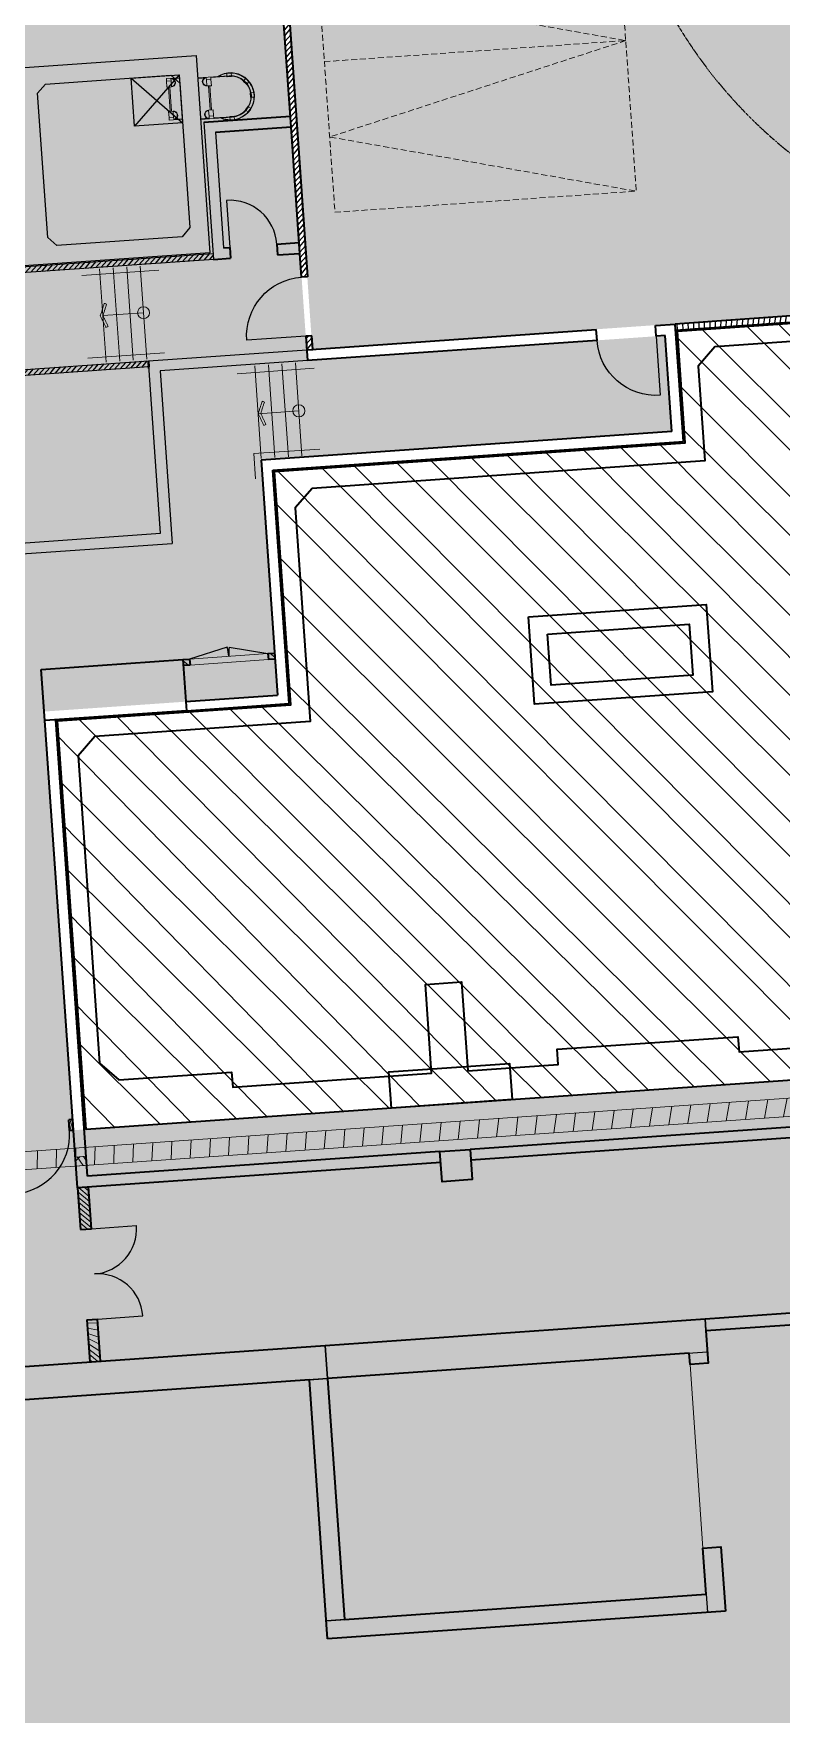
# Model space of a CAD drawing. Header units: millimetres. Extents: x 834311283 to 834708468, y 817882832 to 818197366.
# Drawn here: x 834551988 to 834564364, y 818035282 to 818063113 of the extents above; entities that cross this region are included whole.
import ezdxf

# ---------------------------------------------------------------- set-up
doc = ezdxf.new("R2010")
doc.units = ezdxf.units.MM
doc.header["$LTSCALE"] = 3
for name, pattern in [('ACAD_ISO04W033', [10, 8, -1, 0, -1]), ('B0701', [2.34375, 1.5625, -0.78125]), ('DASHED2', [0.375, 0.25, -0.125]), ('PHANTOM', [2.5, 1.25, -0.25, 0.25, -0.25, 0.25, -0.25])]:
    doc.linetypes.add(name, pattern=pattern)
for name, color, linetype in [('0-PL-FLWP', 124, 'PHANTOM'), ('ADRG-WORKS-B02$0$ARG832_', 8, 'Continuous'), ('BD-CB-SOLID-DH', 251, 'Continuous'), ('Hatch (CARR)', 252, 'Continuous'), ('UAJ-00XREF', 7, 'Continuous'), ('UAJ-93ROAD', 7, 'Continuous')]:
    doc.layers.add(name, color=color, linetype=linetype)
for name, color, linetype, lineweight in [('3A35X-MAGP-P-ADR-B02-0$0$F-AFFFEQM', 8, 'Continuous', 9), ('3A35X-MAGP-P-B02-0$0$UAJ-22INWA', 6, 'Continuous', 35), ('3A35X-MAGP-P-B02-0$0$UAJ-22INWA-a', 1, 'Continuous', 13), ('3A35X-MAGP-P-B02-0$0$UAJ-22INWA-h', 251, 'Continuous', 9), ('Hatch (LTC&CB)', 252, 'Continuous', 35), ('UAJ-05SYMB', 7, 'Continuous', 5), ('UAJ-22INWA', 6, 'Continuous', 35), ('UAJ-22INWA-bw', 3, 'Continuous', 35), ('UAJ-22INWA-h', 251, 'Continuous', 9), ('UAJ-22INWA-rc', 6, 'Continuous', 35), ('UAJ-23FLOR-a', 1, 'Continuous', 13), ('UAJ-23FLOR-h', 251, 'Continuous', 9), ('UAJ-24STAI-a', 9, 'Continuous', 13), ('UAJ-24STAI-x', 9, 'ACAD_ISO04W033', 5), ('UAJ-28STRU', 6, 'Continuous', 35), ('UAJ-32INFR', 7, 'Continuous', 25), ('UAJ-34RAIL-a', 1, 'Continuous', 13)]:
    doc.layers.add(name, color=color, linetype=linetype, lineweight=lineweight)
doc.layers.add('UAJ-22INWA-$', color=32, linetype='Continuous', plot=False)

# ---------------------------------------------------------------- blocks, each defined once
blk = doc.blocks.new('*U244')
at = {"layer": 'UAJ-22INWA-h'}
h = blk.add_hatch(dxfattribs=at)
h.set_pattern_fill('ANSI31', color=256, scale=20)
h.set_pattern_definition([(45, (-20.00000228522316, 4169.843492038349), (-44.90128060534576, 44.90128060534577), [])])
h.paths.add_polyline_path([(-3.637276790868782e-07, 2551.168192005909), (1.050620141995751e-07, 2618.675301030644), (179.9999981977134, 2618.675300780304), (179.9999982057608, 2551.168192113198)])
at = {"layer": 'UAJ-22INWA'}
for p, q in [((-2.147160671440659e-07, 2551.168192052373), (-4.394956631680603e-08, 2618.674773736152)), ((179.9999982722191, 2618.675301017581), (179.9999981908597, 2551.168192167123))]:
    blk.add_line(p, q, dxfattribs=at)
for points in [[(3.562131411172231e-06, 2618.675300768688), (180.0000021316199, 2618.675300780608)], [(-3.637276790868782e-07, 2551.168192005909), (179.9999982057608, 2551.16819201783)]]:
    blk.add_lwpolyline(points, dxfattribs=at)
blk = doc.blocks.new('ADRG-WORKS-B02$0$car2x5_2')
at = {"layer": 'UAJ-05SYMB', "linetype": 'DASHED2', "lineweight": -2, "ltscale": 4, "flags": 128}
blk.add_lwpolyline([(0, 4.435e-13), (-8.871e-13, 152.4000000000004), (76.19999999999912, 152.4000000000004), (76.2, 4.435e-13), (0, 4.435e-13)], close=True, dxfattribs=at)
blk.add_lwpolyline([(-8.871e-13, 152.4000000000004), (38.1, 4.435e-13), (76.19999999999912, 152.4000000000004)], dxfattribs=at)
blk = doc.blocks.new('*U307')
at = {"layer": 'UAJ-23FLOR-h'}
h = blk.add_hatch(dxfattribs=at)
h.set_pattern_fill('ANSI31', color=256, scale=100, angle=315)
h.set_pattern_definition([(0, (283.8211690604992, -8850.256010958405), (8.526512829121202e-14, 317.4999999999999), [])])
h.paths.add_polyline_path([(2.218442233470341e-06, -19109.64122368627), (-1.044200558908415e-06, 12259.38521351902), (299.9999970484508, 12259.38521334021), (300.0000007879308, -19109.64122350745)])
at = {"layer": 'UAJ-22INWA-h'}
blk.add_lwpolyline([(2.218442233470341e-06, -19109.64122368627), (300.0000007879308, -19109.64122360282)], dxfattribs=at)
at = {"layer": 'UAJ-23FLOR-h'}
for p, q in [((2.367453845432724e-06, -19109.64122396813), (-1.211068336105507e-06, 12558.96195494674)), ((299.9999971229565, 12259.38543010759), (300.0000007730296, -19109.63915743521))]:
    blk.add_line(p, q, dxfattribs=at)
blk = doc.blocks.new('3A35X-MAGP-P-ADR-B02-0$0$Cat Ladder 2')
for p, q in [((-276.770026922226, 794.5337285995483), (-219.3122853040695, 842.7375452518463)), ((-190.2007271051407, 808.0372970104218), (-219.3122853040695, 842.7375452518463)), ((-37.42218518257141, 850.9232212305069), (-37.42145383358002, 858.9232212305069)), ((37.57781445980072, 850.9163625240326), (-37.42218554019928, 850.9232213497162)), ((-37.42145383358002, 858.9232212305069), (37.5785459280014, 858.9163626432419)), ((-37.4168815612793, 908.9232205152512), (-37.42095184326172, 864.4107618331909)), ((-37.4168815612793, 908.9232205152512), (37.58311820030212, 908.9163624048233)), ((37.5785459280014, 858.9163626432419), (37.57781422138214, 850.9163625240326)), ((37.57904779911041, 864.4039032459259), (37.58311820030212, 908.9163624048233)), ((219.4935240745544, 842.6788160800934), (190.3733228445053, 807.9871295690536)), ((219.4935240745544, 842.6788160800934), (276.9383609294891, 794.4596213102341)), ((-386.181090593338, 485.4551130533218), (-386.1742318868637, 560.455112695694)), ((-340.5051127672195, 560.4509365558624), (-385.9799991846085, 560.4550948143005)), ((-335.9868577718735, 485.450523018837), (-335.9799996614456, 560.4505227804184)), ((-335.9799996614456, 560.4505228996277), (-325.9800000190735, 560.4496079683304)), ((-325.9799997806549, 560.449608206749), (-325.9868582487106, 485.4496080875397)), ((-276.770026922226, 794.5337285995483), (-248.0481839179993, 760.298011302948)), ((-244.634149312973, 756.228567481041), (-187.1764079332352, 804.4323842525482)), ((-239.4924086332321, 750.0997418165207), (-244.634149312973, 756.228567481041)), ((-182.0346674919128, 798.3035578727722), (-239.4924086332321, 750.0997418165207)), ((-187.1764079332352, 804.4323842525482), (-182.0346676111221, 798.3035578727722)), ((182.204013466835, 798.2548090219498), (187.3473943471909, 804.3822582960129)), ((239.6488502025604, 750.035614490509), (182.2040135860443, 798.2548092603683)), ((187.3473943471909, 804.3822585344315), (244.7922310829163, 756.1630634069443)), ((244.7922310829163, 756.1630636453629), (239.6488502025604, 750.035614490509)), ((248.2086354494095, 760.233118891716), (276.9383609294891, 794.4596213102341)), ((328.0443892478943, 485.3897988796234), (328.0512480735779, 560.3897985219955)), ((328.0512480735779, 560.3897985219955), (336.0512479543686, 560.3890668153763)), ((336.0512475967407, 560.3890670537949), (336.0443894863129, 485.3890672922134)), ((386.0512473583221, 560.384494304657), (340.6076108217239, 560.3886501789093)), ((386.0512473583221, 560.384494304657), (386.0443888902664, 485.3844946622849)), ((-385.9868580102921, 485.4550949335098), (-343.9868583679199, 485.4512544870377)), ((-344.0312519073486, -0.00655055046081543), (-343.9834288358688, 522.9512541294098)), ((-335.9834287166595, 522.9505227804184), (-336.0113204717636, 217.950523853302)), ((-325.9868582487106, 485.4496080875397), (-335.9868581295013, 485.4505227804184)), ((336.0443893671036, 485.3890671730042), (328.0443890094757, 485.3897987604141)), ((336.0511764287949, 217.8890655040741), (336.0790685415268, 522.8890639543533)), ((344.0790685415268, 522.8883326053619), (344.0312449932098, -0.06945586204528809)), ((344.0756392478943, 485.3883326053619), (386.0443888902664, 485.3844946622849)), ((-336.0181790590286, 142.9505242109299), (-336.0312516689301, -0.007282137870788574)), ((-301.5869286060333, 142.9473754167557), (-336.01817882061, 142.9505242109299)), ((-336.0113203525543, 217.9505236148834), (-301.5800704956055, 217.9473748207092)), ((-301.5800704956055, 217.9473748207092), (-301.5869288444519, 142.9473754167557)), ((-301.5869286060333, 142.9473754167557), (-199.9869294166565, 142.9380843639374)), ((-199.9800708293915, 217.9380838871002), (-301.5800704956055, 217.9473748207092)), ((-199.9800708293915, 217.9380838871002), (-199.9869294166565, 142.9380843639374)), ((200.0155843496323, 170.401505112648), (-199.9844146966934, 170.4380841255188)), ((-199.9825854301453, 190.4380838871002), (200.0174126625061, 190.4015057086945)), ((200.0199275016785, 217.9015052318573), (200.0130690336227, 142.9015055894852)), ((200.0130690336227, 142.9015055894852), (301.6130686998367, 142.8922142982483)), ((301.6199266910553, 217.8922144174576), (200.0199273824692, 217.901505112648)), ((301.6130686998367, 142.892214179039), (301.6199269294739, 217.8922142982483)), ((336.0443185567856, 142.8890657424927), (301.6130686998367, 142.8922142982483)), ((301.6199266910553, 217.8922144174576), (336.0511764287949, 217.8890652656555)), ((336.0312453508377, -0.0687246322631836), (336.0443185567856, 142.8890657424927))]:
    blk.add_line(p, q)
for centre, radius, start, end in [((0.04781985282897949, 522.919793009758), 394.0312500000248, 359.9947680751103, 209.1731078465459), ((0.04781985282897949, 522.919793009758), 344.0312500000013, 359.9947680751103, 179.9947680751103), ((0.04781985282897949, 522.919793009758), 336.0312500000009, 359.9947680751103, 179.9947680751103), ((0.04781985282897949, 522.919793009758), 386.0312500000246, 95.58897339781406, 124.4005554622281), ((0.04781985282897949, 522.919793009758), 386.0312500000242, 55.58413502302645, 84.4005535013234), ((0.04781985282897949, 522.919793009758), 386.0312500000249, 135.5889648278824, 174.4005399061273), ((0.04781985282897949, 522.919793009758), 386.0312500000245, 5.588959802374797, 44.39569525222637), ((0.04781985282897949, 522.919793009758), 386.031250000025, 185.5879852133779, 206.6217162091552), ((0.04781985282897949, 522.919793009758), 394.0312500000249, 330.8164255642254, 359.9947680751103), ((0.04781985282897949, 522.919793009758), 386.0312500000248, 333.3678005558951, 354.4015280904756), ((-271.98692882061, 142.9446686506271), 71.99999999999974, 206.0815645858609, 359.9947680751103), ((-271.98692882061, 142.9446686506271), 63.99999999999989, 179.9947680751103, 359.9947680751103), ((272.0130689144135, 142.8949213027954), 71.99999999999987, 179.9947680751103, 333.9079578957498), ((272.0130689144135, 142.8949213027954), 63.99999999999988, 179.9947680751103, 359.9947680751103)]:
    blk.add_arc(centre, radius, start, end)
blk = doc.blocks.new('3A35X-MAGP-P-ADR-B02-0$0$Cat Ladder 1')
for p, q in [((-344.0312482118607, 0.03145241737365723), (-344.0511693954468, -217.9263533353806)), ((-336.0443147420883, -142.9270849227905), (-336.0312479734421, 0.03072130680084229)), ((-344.0511693954468, -217.9263533353806), (-301.6199195384979, -217.9302313327789)), ((-301.6130640506744, -142.9302318096161), (-336.0443145036697, -142.9270849227905)), ((-301.6199195384979, -217.9302313327789), (-301.613064289093, -142.9302319288254)), ((-200.0199199914932, -217.9395176172256), (-301.6199195384979, -217.9302313327789)), ((-301.6130640506744, -142.9302318096161), (-200.0130650997162, -142.9395179748535)), ((-200.0199199914932, -217.9395176172256), (-200.0130650997162, -142.9395179748535)), ((-200.0174062252045, -190.4395176172256), (199.9825918674469, -190.4760780334473)), ((199.9844205379486, -170.4760775566101), (-200.0155785083771, -170.4395176172256)), ((199.9800785779953, -217.9760776758194), (199.986933350563, -142.9760780334473)), ((301.5800775289536, -217.9853639602661), (199.980078458786, -217.9760775566101)), ((199.986933350563, -142.9760780334473), (301.586933016777, -142.9853638410568)), ((301.5869331359863, -142.9853637218475), (301.5800777673721, -217.9853639602661)), ((301.5800775289536, -217.9853639602661), (344.0113277435303, -217.9892417192459)), ((336.0181828737259, -142.988510966301), (301.586933016777, -142.9853638410568)), ((336.0312489271164, -0.03072071075439453), (336.0181828737259, -142.988510966301)), ((344.0113277435303, -217.9892416000366), (344.0312486886978, -0.03145229816436768))]:
    blk.add_line(p, q)
for centre, radius, start, end in [((-272.013064622879, -142.9329372644424), 71.99999999999973, 359.9947544147321, 153.9079578957498), ((-272.013064622879, -142.9329372644424), 63.99999999999988, 359.9947544147321, 179.9947544147321), ((271.9869332313538, -142.9826587438583), 71.99999999999986, 26.08156458586095, 179.9947544147321), ((271.9869332313538, -142.9826587438583), 63.99999999999986, 359.9947544147321, 179.9947544147321)]:
    blk.add_arc(centre, radius, start, end)
blk = doc.blocks.new('WT')
at = {"layer": '0-PL-FLWP', "color": 6, "linetype": 'Continuous'}
for p, q in [((834553600.1098719, 818062376.8680669), (834554453.9521513, 818061634.6057398)), ((834554398.1621752, 818062432.658043), (834553655.8998481, 818061578.8157636))]:
    blk.add_line(p, q, dxfattribs=at)
for points in [[(834554905.2492294, 818059480.8372793), (834549298.7018892, 818059088.8966237), (834549069.9659762, 818062360.9112755), (834554676.5136745, 818062752.8468083)], [(834553600.1098719, 818062376.8680669), (834554398.162175, 818062432.6580431), (834554453.9521513, 818061634.60574), (834553655.8998481, 818061578.8157637)]]:
    blk.add_lwpolyline(points, close=True, dxfattribs=at)
blk.add_lwpolyline([(834554408.0245429, 818062291.5809942), (834554575.1960088, 818059900.2626985), (834554443.9813291, 818059749.3232832), (834552371.7661779, 818059604.4595543), (834552220.8267615, 818059735.6742345), (834552053.6552942, 818062126.9925282), (834552184.869975, 818062277.9319433), (834554257.0851256, 818062422.7956764), (834554408.0245429, 818062291.5809942)], dxfattribs=at)
at = {"layer": '3A35X-MAGP-P-ADR-B02-0$0$F-AFFFEQM'}
for name, p, rotation in [('3A35X-MAGP-P-ADR-B02-0$0$Cat Ladder 1', (834554425.6396248, 818062039.5860326), 274.003931020902), ('3A35X-MAGP-P-ADR-B02-0$0$Cat Ladder 2', (834554726.6590574, 818062036.0166138), 274.0039311150269)]:
    blk.add_blockref(name, p, dxfattribs=dict(at, rotation=rotation))
blk = doc.blocks.new('*U401')
at = {"layer": 'UAJ-22INWA-h'}
h = blk.add_hatch(dxfattribs=at)
h.set_pattern_fill('ANSI31', color=256, scale=20)
h.set_pattern_definition([(45, (-20.00000032544759, -12269.947867117), (-44.90128060534576, 44.90128060534577), [])])
h.paths.add_polyline_path([(6.534417877901433e-07, -5981.468985263341), (1.047668092724052e-06, -5288.478880855449), (179.9999991403195, -5288.478881105789), (179.9999992229303, -5981.468985156053)])
at = {"layer": 'UAJ-22INWA'}
for p, q in [((8.024533986169133e-07, -5981.468966492792), (8.986564807926811e-07, -5288.478881093867)), ((179.9999992148252, -5288.478880972347), (179.9999992080292, -5981.468985098183))]:
    blk.add_line(p, q, dxfattribs=at)
blk.add_lwpolyline([(4.504737489696709e-06, -5288.478881117405), (180.000003074226, -5288.478881105485)], dxfattribs=at)
blk = doc.blocks.new('*U182')
at = {"layer": '3A35X-MAGP-P-B02-0$0$UAJ-22INWA-h'}
h = blk.add_hatch(dxfattribs=at)
h.set_pattern_fill('CAS_ISOLATIE', color=256, scale=150)
h.set_pattern_definition([(59.99999999999999, (-239.9329334998298, -1.906815612073842e-07), (-129.9038105676658, 75.00000000000001), []), (120, (-239.9329334998298, -1.906815612073842e-07), (-129.9038105676658, -74.99999999999997), [])])
h.paths.add_polyline_path([(0, 0), (180, 1.4305112472357e-07), (180, 150.0000001430511), (0, 150)])
at = {"layer": '3A35X-MAGP-P-B02-0$0$UAJ-22INWA-a'}
blk.add_lwpolyline([(0, 0), (180, 1.4305112472357e-07), (180, 150.0000001430511), (0, 150)], close=True, dxfattribs=at)
blk = doc.blocks.new('*U162')
at = {"layer": 'UAJ-22INWA-h'}
h = blk.add_hatch(dxfattribs=at)
h.set_pattern_fill('ANSI31', color=256, scale=20)
h.set_pattern_definition([(45, (-100.0000025185238, 6126.908968051088), (-44.90128060534576, 44.90128060534577), [])])
h.paths.add_polyline_path([(-4.778289905971178e-07, 3508.318440735445), (-1.413729933119612e-08, 3618.590528361532), (99.99999807851407, 3618.590528063508), (99.99999809165953, 3508.31844079505)])
at = {"layer": 'UAJ-22INWA'}
for p, q in [((-3.288173786651184e-07, 3508.318440963323), (-1.631489112685343e-07, 3618.590528223223)), ((99.99999815301985, 3618.590528004921), (99.99999807675837, 3508.318440852919))]:
    blk.add_line(p, q, dxfattribs=at)
blk.add_lwpolyline([(-4.778289905971178e-07, 3508.318440735445), (99.99999809165953, 3508.318440699682)], dxfattribs=at)
blk = doc.blocks.new('D980')
at = {"flags": 128}
blk.add_lwpolyline([(0, 0), (0, 980, -0.414213562373095), (980, 0)], format="xyb", dxfattribs=at)
blk = doc.blocks.new('DA1300')
at = {"layer": 'UAJ-32INFR'}
for p, q in [((632.4555319547653, 150.0000002384186), (-2.384185791015625e-07, 1.192092895507812e-07)), ((667.5444678068161, 150.0000001192093), (1299.999999761581, 1.192092895507812e-07))]:
    blk.add_line(p, q, dxfattribs=at)
for centre, start, end in [((0, 1.192092895507812e-07), 0, 13.34236631840889), ((1299.999999761581, 1.192092895507812e-07), 166.6576336815911, 180)]:
    blk.add_arc(centre, 649.9999998589303, start, end, dxfattribs=at)
blk = doc.blocks.new('*U397')
at = {"layer": 'UAJ-22INWA-h'}
h = blk.add_hatch(dxfattribs=at)
h.set_pattern_fill('ANSI31', color=256, scale=20)
h.set_pattern_definition([(45, (-100.0000021822887, 3306.364610484363), (-44.90128060534576, 44.90128060534577), [])])
h.paths.add_polyline_path([(-3.097114813499502e-07, 2098.046170526934), (1.539802099159715e-07, 2208.318441003317), (99.99999824663158, 2208.318440705294), (99.99999825977704, 2098.046170586539)])
at = {"layer": 'UAJ-22INWA'}
for p, q in [((-1.606998694179508e-07, 2098.046170754812), (4.968597978633297e-09, 2208.318440865009)), ((99.99999832113735, 2208.318440646707), (99.99999824487588, 2098.046170644408))]:
    blk.add_line(p, q, dxfattribs=at)
blk.add_lwpolyline([(3.611049606888628e-06, 2208.318440741361), (100.0000021805381, 2208.318440705598)], dxfattribs=at)
blk = doc.blocks.new('D780')
at = {"layer": 'UAJ-32INFR'}
blk.add_line((0, 780.0000003576279), (-1.192092895507812e-07, 2.384185791015625e-07), dxfattribs=at)
blk.add_arc((-1.192092895507812e-07, 1.192092895507812e-07), 780, 0, 90, dxfattribs=at)
blk = doc.blocks.new('D-1500')
for p, q in [((-1.192092895507812e-07, 1.192092895507812e-07), (-1.192092895507812e-07, 750.0000001192093)), ((1500, 1.192092895507812e-07), (1499.999999761581, 750.0000002384186))]:
    blk.add_line(p, q)
for centre, radius, start, end in [((-1.192092895507812e-07, 1.192092895507812e-07), 749.9999999545485, 0, 90), ((1500, 1.192092895507812e-07), 749.9999999794553, 90, 180)]:
    blk.add_arc(centre, radius, start, end)
blk = doc.blocks.new('*U402')
at = {"layer": 'UAJ-22INWA-h'}
h = blk.add_hatch(dxfattribs=at)
h.set_pattern_fill('ANSI31', color=256, scale=20)
h.set_pattern_definition([(45, (-20.00000032593221, -12265.88268628488), (-44.90128060534576, 44.90128060534577), [])])
h.paths.add_polyline_path([(6.534417877901433e-07, -5981.468985263341), (1.047183474156554e-06, -5284.413700023334), (179.9999991398348, -5284.413700273674), (179.9999992229303, -5981.468985156053)])
at = {"layer": 'UAJ-22INWA'}
for p, q in [((8.024533986169133e-07, -5981.468966492792), (8.981718622251833e-07, -5284.413700261753)), ((179.9999992143406, -5284.413700140232), (179.9999992080292, -5981.468985098183))]:
    blk.add_line(p, q, dxfattribs=at)
blk.add_lwpolyline([(6.534417877901433e-07, -5981.468985263341), (179.9999992229303, -5981.468985251421)], dxfattribs=at)
blk = doc.blocks.new('GBP-LB02_LEV-6.53')
at = {"layer": 'BD-CB-SOLID-DH'}
h = blk.add_hatch(dxfattribs=at)
h.set_pattern_fill('ANSI31', color=256, scale=20, style=0)
h.set_pattern_definition([(48.99357569662827, (834613589.6535773, 818127405.0974233), (-47.91938693337313, 41.66512157584167), [])])
h.paths.add_polyline_path([(834556388.365454, 818059573.7079548), (834556395.3392007, 818059473.9514172), (834556422.8863953, 818059079.9131546), (834556522.6429265, 818059086.8869011), (834555596.7297716, 818072331.6750147), (834555494.6509073, 818072357.9211799)])
h = blk.add_hatch(dxfattribs=at)
h.set_pattern_fill('ANSI31', color=256, scale=20)
h.set_pattern_definition([(48.99890620178856, (-1.743439793586731, 24.93913269042969), (-47.92326303498083, 41.66066322179761), [])])
h.paths.add_polyline_path([(834583652.5091869, 818054689.8344785), (834585641.337233, 818054828.8688143), (834585634.6951214, 818054928.6485361), (834583745.2661972, 818054796.5629612), (834583398.1498194, 818059757.7500638), (834562607.0911345, 818058304.2887099), (834562614.0644407, 818058204.5384243), (834583305.6568358, 818059651.040039)])
h = blk.add_hatch(dxfattribs=at)
h.set_pattern_fill('ANSI31', color=256, scale=20, style=0)
h.set_pattern_definition([(48.99890852288033, (834592084.7719744, 818109307.6845355), (-47.92326472268316, 41.66066128039294), [])])
h.paths.add_polyline_path([(834554964.1911558, 818059373.9031937), (834554957.217409, 818059473.659731), (834549271.0947521, 818059076.1561505), (834549278.0684991, 818058976.399613)])
h = blk.add_hatch(dxfattribs=at)
h.set_pattern_fill('ANSI31', color=256, scale=20, style=0)
h.set_pattern_definition([(48.99890852288033, (834593718.539323, 818107943.297613), (-47.92326472268316, 41.66066128039294), [])])
h.paths.add_polyline_path([(834556606.6756909, 818057884.8205575), (834556590.9847575, 818058109.2728086), (834556491.2282218, 818058102.2990209), (834556506.9191535, 818057877.8468097)])
h = blk.add_hatch(dxfattribs=at)
h.set_pattern_fill('ANSI31', color=256, scale=20, style=0)
h.set_pattern_definition([(48.99357569662827, (834550106.930016, 818057334.1585215), (-47.91938693337313, 41.66512157584167), [])])
h.paths.add_polyline_path([(834551326.5633385, 818057415.4484844), (834551319.5890471, 818057515.2126546), (834553888.3099941, 818057694.7859482), (834553895.2839231, 818057595.0268031)])
at = {"layer": 'UAJ-23FLOR-h'}
h = blk.add_hatch(dxfattribs=at)
h.set_pattern_fill('EARTH', color=256, scale=180, angle=45)
h.set_pattern_definition([(48.99890852994428, (833819452.4835471, 817786003.3590384), (-112.7268621600291, 1612.510668041472), [1143, -1143]), (48.99890852994428, (833819129.0015101, 817786284.568502), (-112.7268621600291, 1612.510668041472), [1143, -1143]), (48.99890852994428, (833818805.5194733, 817786565.7779655), (-112.7268621600291, 1612.510668041472), [1143, -1143]), (138.9989085299443, (833818791.4286155, 817786767.341799), (-1612.510668041472, -112.7268621600291), [1143, -1143]), (138.9989085299443, (833819072.638079, 817787090.823836), (-1612.510668041472, -112.7268621600291), [1143, -1143]), (138.9989085299443, (833819353.8475426, 817787414.3058729), (-1612.510668041472, -112.7268621600291), [1143, -1143])])
h.paths.add_polyline_path([(834607546.489914, 818192773.8916651), (834673232.9368618, 818197365.8780692), (834691373.7887626, 817937868.569913), (834685588.4607487, 817937127.6430434), (834685105.737498, 817940896.857602), (834650587.6674813, 817936476.1289068), (834651070.3907301, 817932706.9143615), (834551919.0352749, 817920008.601796), (834482026.6875536, 817893354.505612), (834383075.7475835, 817886437.076049), (834441506.4995006, 817949096.3580177), (834458453.7500002, 817967379.2999998), (834478637.6000003, 817989841.6999999), (834483448.3000003, 817995421.2999997), (834489786.8000002, 818002934.0999999), (834500656.3000004, 818016266.1), (834508244.2000003, 818025929.9), (834515683.5000002, 818035708.4999999), (834523692.1500002, 818046595.75), (834532219.3000002, 818058623.75), (834546606.4000003, 818080041.6), (834556456.7000003, 818095618.3000001), (834568418.3000003, 818115665.3), (834578621.5500003, 818133890.65), (834588349.1000003, 818152374.5), (834599172.5000002, 818174435.3000001)])
h.paths.add_polyline_path([(834640304.9205754, 818055632.724982), (834646290.8670971, 818056051.8197085), (834642791.68405, 818105910.8518904), (834636806.9000093, 818105492.4693737), (834634251.8150861, 818142031.4177986), (834610016.1973183, 818140337.1580075), (834609788.3040171, 818143597.0764725), (834587768.8782567, 818140310.2094649), (834567220.9581476, 818104369.6835257), (834565437.03285, 818101393.3793707), (834564610.1881045, 818100023.5882319), (834562784.5789996, 818096938.6312524), (834556654.2675333, 818087090.8253415), (834555720.087261, 818085606.747942), (834554860.1115384, 818084257.5104698), (834550875.6697745, 818078006.2196822), (834545204.9353101, 818069586.3739132), (834542258.3943995, 818065225.6315111), (834541362.7922996, 818063899.7744757), (834537651.0516131, 818058368.7728037), (834531077.6581107, 818048811.4306496), (834524249.2454296, 818039614.411969), (834520784.8111324, 818034888.8899139), (834515055.3396788, 818027075.672479), (834507323.9410119, 818017200.0913588), (834503054.2627076, 818011761.6223992), (834508701.854493, 817930984.42202), (834535271.705267, 817933687.1625333), (834599034.8614085, 817940173.2834697), (834631909.3504056, 817943517.3124893), (834645776.1065576, 817944927.9001964), (834645137.4445837, 817954063.3931775), (834645032.8383249, 817955559.7412419), (834644307.9897524, 817965928.697765), (834644203.3835472, 817967425.0458288), (834643505.5806562, 817977406.6319067), (834643400.9743955, 817978902.9799666), (834642523.6623843, 817991452.5625781), (834642419.056123, 817992948.9106454), (834641155.0647764, 818011283.8032656), (834643398.9266214, 818011440.903013)], flags=16)
h.paths.add_polyline_path([(834450838.26049, 817950881.8800887), (834498826.0982957, 817954236.5978773), (834500064.56546, 817936519.6245999), (834506621.1639228, 817936977.9811146), (834507095.3787206, 817930194.5365381), (834500538.7478187, 817929736.1777552), (834500559.3027261, 817929436.8825322), (834452571.8298296, 817926082.1901612)], flags=16)
at = {"layer": 'UAJ-24STAI-x'}
for points in [[(834553157.1055577, 818058646.1097134), (834553091.2478215, 818058441.0176402), (834553185.0005459, 818058247.083562), (834553221.0132, 818058264.4930059), (834553134.2242532, 818058444.0220224), (834553195.1901996, 818058633.880239)], [(834555769.6446135, 818057024.3532152), (834555703.7868774, 818056819.261142), (834555797.5396019, 818056625.3270638), (834555833.552256, 818056642.7365077), (834555746.7633091, 818056822.2655241), (834555807.7292554, 818057012.1237408)]]:
    blk.add_hatch(color=256, dxfattribs=at).paths.add_polyline_path(points)
at = {"layer": 'UAJ-22INWA', "lineweight": -3}
for p, q in [((834554805.1897469, 818061648.3519844), (834554964.1911747, 818059373.90292)), ((834554997.3042593, 818061481.3429605), (834555131.2001985, 818059566.0174327)), ((834554964.1911749, 818059373.90292), (834545037.462404, 818058679.9465457)), ((834549271.0947521, 818059076.1561505), (834554957.2174118, 818059473.6596906))]:
    blk.add_line(p, q, dxfattribs=at)
at = {"layer": 'UAJ-22INWA', "flags": 128}
blk.add_lwpolyline([(834562644.2488884, 818058184.7463583), (834583286.095937, 818059625.8488759), (834583621.9938471, 818054814.6343), (834577229.8620149, 818054367.9731071), (834577292.5421683, 818053470.1585127), (834579886.7703048, 818053651.272317), (834580004.7915049, 818051960.7666194), (834571700.0261148, 818051380.9765769), (834571700.0261166, 818051380.976571), (834568058.9471705, 818051126.7777889), (834568413.4155295, 818046055.9816526), (834552855.7924304, 818044968.7871089), (834552383.1913383, 818051731.1322964), (834556244.3373353, 818052000.6967018), (834555974.581379, 818055864.6046388), (834562773.0926094, 818056339.2397759)], close=True, dxfattribs=at)
blk.add_lwpolyline([(834582708.4463534, 818059284.79041), (834563263.6856486, 818057927.2618715), (834562985.30667, 818057607.096728), (834563094.9972975, 818056035.9223531), (834556595.7577801, 818055582.1804495), (834556317.3797567, 818055262.0153848), (834556564.5024107, 818051722.3186783), (834553002.6278435, 818051473.647792), (834552724.2499442, 818051153.4828634), (834553079.4190087, 818046066.1728041), (834553399.5848871, 818045787.79382), (834555265.0429381, 818045918.0300437), (834555282.454214, 818045668.6375632), (834558574.3342544, 818045898.4593632), (834558471.6151786, 818047369.7813191), (834559070.1582987, 818047411.568091), (834559172.8780781, 818045940.245993), (834560669.8838849, 818046044.758164), (834560652.4683945, 818046294.1515256), (834563645.1894406, 818046503.0857694), (834563662.600615, 818046253.6942089), (834567777.5964109, 818046540.9458408)], dxfattribs=at)
at = {"layer": 'UAJ-22INWA', "elevation": 2.669541261390621e-09, "flags": 128}
blk.add_lwpolyline([(834560177.705145, 818053453.5358403), (834563120.542701, 818053658.9875119), (834563221.527327, 818052212.5093921), (834560278.68977, 818052007.057721)], close=True, dxfattribs=at)
at = {"layer": 'UAJ-22INWA-bw', "lineweight": -3}
for p, q in [((834553888.3099941, 818057694.7859483), (834556506.9191532, 818057877.8468106)), ((834551319.5890471, 818057515.2126547), (834553888.3099941, 818057694.7859483)), ((834553895.2837412, 818057595.0294105), (834551326.5627939, 818057415.4561166)), ((834554087.9546942, 818054838.9518957), (834553888.3099945, 818057694.7859477)), ((834556519.4718982, 818057698.2850454), (834554080.4245077, 818057527.7769296)), ((834554080.4245081, 818057527.776929), (834554280.0692079, 818054671.9428723)), ((834549549.0322393, 818054521.6464093), (834554087.9546942, 818054838.9518957)), ((834550433.9116143, 818054403.0669615), (834554280.0692079, 818054671.9428723))]:
    blk.add_line(p, q, dxfattribs=at)
at = {"layer": 'UAJ-22INWA-rc'}
for p, q in [((834556248.890514, 818061568.8387021), (834555494.6509072, 818072357.9211797)), ((834555596.7297715, 818072331.6750146), (834556522.6429265, 818059086.8869011)), ((834554805.1897469, 818061648.3519844), (834556236.3463469, 818061748.4008052)), ((834554997.3042593, 818061481.3429605), (834556248.8984158, 818061568.8389896)), ((834556395.3392006, 818059473.9514171), (834556248.8905137, 818061568.838702)), ((834555131.2001985, 818059566.0174327), (834555235.4788357, 818059573.307309)), ((834555235.4788358, 818059573.307309), (834555248.0315802, 818059393.7455409)), ((834556013.5798315, 818059627.7025353), (834556382.787151, 818059653.5129582)), ((834556013.5798315, 818059627.7025353), (834556026.1325759, 818059448.1407672)), ((834583398.439758, 818059757.7703321), (834562607.0906544, 818058304.2955805)), ((834562614.0644406, 818058204.5384243), (834583305.6568369, 818059651.0400385)), ((834554964.1911747, 818059373.90292), (834555248.0315802, 818059393.7455409)), ((834556026.1325759, 818059448.1407672), (834556395.3392199, 818059473.9511428)), ((834556422.8863953, 818059079.9131547), (834556395.3392007, 818059473.9514171)), ((834556522.6429265, 818059086.8869011), (834556422.8863953, 818059079.9131547)), ((834556506.9191537, 818057877.8468099), (834561300.2799997, 818058212.9394934)), ((834561312.8327444, 818058033.3777244), (834561300.2799996, 818058212.9394933)), ((834562277.894071, 818058281.2822143), (834562607.0906544, 818058304.2955801)), ((834562290.4468157, 818058101.7204447, 2.140629309227426e-09), (834562277.894071, 818058281.2822143)), ((834562743.0786425, 818056359.0430877), (834562607.0906544, 818058304.2955801)), ((834556590.9847602, 818058109.2727681), (834556491.2282217, 818058102.299021)), ((834556491.2282217, 818058102.299021), (834556519.4718986, 818057698.2850455)), ((834556506.9191533, 818057877.84681), (834556606.6756914, 818057884.820557)), ((834561312.8327444, 818058033.3777244), (834556519.4718984, 818057698.2850447)), ((834556606.675691, 818057884.8205576), (834556590.9847602, 818058109.2727681)), ((834562440.0816244, 818058112.1810652), (834562290.4468157, 818058101.7204447)), ((834562550.9641379, 818056526.0521065), (834562440.0816244, 818058112.1810652)), ((834553888.3099941, 818057694.7859483), (834553895.2837411, 818057595.0294117)), ((834553897.0271779, 818057570.0902759), (834553888.3099941, 818057694.7859483)), ((834562550.9641379, 818056526.0521065), (834555752.4969037, 818056050.7871158)), ((834555944.6114153, 818055883.7780894), (834562743.0786425, 818056359.0430877)), ((834555752.4969037, 818056050.7871158), (834556024.7042569, 818052156.9746287)), ((834556214.7266442, 818052019.892559), (834555944.6114153, 818055883.7780894)), ((834554507.8618685, 818052050.9357747), (834556024.7042569, 818052156.9746287)), ((834552881.8481507, 818044193.6820002), (834552353.6056288, 818051749.9705856)), ((834552714.8392745, 818044001.5681766), (834552174.0438609, 818051737.4178371)), ((834572579.3061802, 818045570.6127715), (834559211.9265859, 818044636.1809758)), ((834572591.8582492, 818045391.050956), (834559224.4786549, 818044456.6191603)), ((834558713.1438963, 818044601.3122404), (834552881.8481507, 818044193.6820002)), ((834558725.6959653, 818044421.7504249), (834552714.8392745, 818044001.5681766))]:
    blk.add_line(p, q, dxfattribs=at)
at = {"layer": 'UAJ-22INWA-rc', "elevation": 2.633356637687665e-09, "flags": 128}
blk.add_lwpolyline([(834554518.3224951, 818051901.3009732), (834556214.7266437, 818052019.8925637)], dxfattribs=at)
at = {"layer": 'UAJ-23FLOR-a'}
for p, q in [((834554569.0493703, 818052756.9222457), (834555865.8844455, 818052847.5797725)), ((834554576.0231583, 818052657.1651165), (834555872.8581511, 818052747.8238293))]:
    blk.add_line(p, q, dxfattribs=at)
at = {"layer": 'UAJ-24STAI-a'}
for p, q in [((834553861.5139712, 818057719.6045289), (834553753.5343446, 818059264.2079837)), ((834553188.1573403, 818057672.5317365), (834553080.1777136, 818059217.1351916)), ((834553412.6095508, 818057688.2226672), (834553304.6299238, 818059232.8261222)), ((834553637.0617609, 818057703.9135981), (834553529.082134, 818059248.517053)), ((834555755.7412938, 818056076.0749347), (834555648.3455894, 818057612.3256179)), ((834555980.193504, 818056091.7658658), (834555872.7977995, 818057628.0165491)), ((834556204.6457144, 818056107.4567965), (834556097.2500097, 818057643.7074797)), ((834556429.0979244, 818056123.1477275), (834556321.70222, 818057659.3984104))]:
    blk.add_line(p, q, dxfattribs=at)
for points, elevation in [([(834553134.2242532, 818058444.0220225), (834553807.5808841, 818058491.0948148)], -4.268806137019932e-06), ([(834555703.7868774, 818056819.2611419), (834556377.1435083, 818056866.3339341)], 9.921312521755197e-10)]:
    blk.add_lwpolyline(points, dxfattribs=dict(at, elevation=elevation))
for centre in [(834553807.580884, 818058491.0948149, -4.268806137019932e-06), (834556377.1435083, 818056866.3339341)]:
    blk.add_circle(centre, 100, dxfattribs=at)
at = {"layer": 'UAJ-24STAI-x'}
for points, elevation in [([(834553157.1055577, 818058646.1097134), (834553091.2478215, 818058441.0176402), (834553185.0005459, 818058247.083562), (834553221.0132, 818058264.4930059), (834553134.2242532, 818058444.0220224), (834553195.1901996, 818058633.880239)], -4.268806137019932e-06), ([(834555769.6446135, 818057024.3532152), (834555703.7868774, 818056819.261142), (834555797.5396019, 818056625.3270638), (834555833.552256, 818056642.7365077), (834555746.7633091, 818056822.2655241), (834555807.7292554, 818057012.1237408)], 9.921312521755197e-10)]:
    blk.add_lwpolyline(points, close=True, dxfattribs=dict(at, elevation=elevation))
at = {"layer": 'UAJ-34RAIL-a'}
for p, q in [((834554059.0803304, 818059195.3483405), (834552787.1844726, 818059106.433066)), ((834554154.6206644, 818057828.6837708), (834552882.7248063, 818057739.7684966))]:
    blk.add_line(p, q, dxfattribs=at)
for points, elevation in [([(834556628.6429548, 818057570.5874594), (834555356.7470967, 818057481.6721851)], 7.539904600853102e-10), ([(834556722.0911658, 818056233.8498524), (834555629.9224749, 818056157.498887), (834555658.4835193, 818055738.6373577)], 7.488452556806429e-10)]:
    blk.add_lwpolyline(points, dxfattribs=dict(at, elevation=elevation))
at = {"layer": 'UAJ-93ROAD', "linetype": 'B0701'}
blk.add_arc((834569500.6311525, 818067383.8234457, 3.716237288538262e-09), 8000, 183.9989085257257, 273.998908529907, dxfattribs=at)
blk.add_blockref('WT', (0, 0))
at = {"layer": '3A35X-MAGP-P-B02-0$0$UAJ-22INWA', "rotation": 3.998692899839229}
blk.add_blockref('*U182', (834552689.7353207, 818044360.6588573), dxfattribs=at)
at = {"layer": 'ADRG-WORKS-B02$0$ARG832_', "linetype": 'Continuous', "lineweight": 0, "xscale": 32.80839895010536, "yscale": 32.80839895010536, "zscale": 32.80839895010536, "rotation": 273.9989085254152}
for p in [(834556625.5840813, 818065142.5801094, -3.974198271995846e-08), (834556799.9277575, 818062648.6666621, -3.974198271995846e-08)]:
    blk.add_blockref('ADRG-WORKS-B02$0$car2x5_2', p, dxfattribs=at)
at = {"layer": 'UAJ-22INWA', "rotation": 273.9989085757725}
for name, p in [('*U397', (834552366.1073895, 818052602.9191092)), ('*U162', (834552366.1073896, 818052602.9191092))]:
    blk.add_blockref(name, p, dxfattribs=at)
at = {"layer": 'UAJ-22INWA', "xscale": -1}
for name, p, rotation in [('*U244', (834550035.9633856, 818044771.2893052), 273.998692871886), ('*U401', (834553131.9493377, 818038034.6602322), 183.9986929371161), ('*U402', (834553284.8767816, 818035847.0087988), 183.9986929371161)]:
    blk.add_blockref(name, p, dxfattribs=dict(at, rotation=rotation))
at = {"layer": 'UAJ-23FLOR-h', "lineweight": 20, "rotation": 273.998651589557}
blk.add_blockref('*U307', (834564805.2096666, 818045507.9024196), dxfattribs=at)
at = {"layer": 'UAJ-32INFR'}
for name, p, rotation in [('D780', (834555235.4791604, 818059573.3026664), 3.998856175386646), ('D980', (834556491.2282218, 818058102.299021), 93.99885611181331), ('D980', (834562290.4468157, 818058101.7204448, 2.140629309570721e-09), 183.9988561118134), ('DA1300', (834554569.0493704, 818052756.9222459), 3.998856175386646), ('D-1500', (834552942.723694, 818043322.8169758), 273.9988561753866)]:
    blk.add_blockref(name, p, dxfattribs=dict(at, rotation=rotation))
at = {"layer": 'UAJ-32INFR', "xscale": -1, "rotation": 183.9988562552599}
blk.add_blockref('D980', (834551603.3003758, 818044880.9444686), dxfattribs=at)
blk = doc.blocks.new('GBP-STR-B02-L1')
at = {"layer": 'UAJ-28STRU', "ltscale": 2, "flags": 128}
for points in [[(834560494.316157, 818053171.1432376), (834562838.5947909, 818053335.026378), (834562897.8716726, 818052487.095803), (834560553.5930389, 818052323.2126719)], [(834552114.7669795, 818052585.3484037), (834554459.0456128, 818052749.2315438), (834554518.3224949, 818051901.3009738), (834552174.0438601, 818051737.4178329)], [(834559905.493948, 818045461.2448665), (834557910.362505, 818045321.7698777), (834557868.5203654, 818045920.3091295), (834559863.6518084, 818046059.7841183)]]:
    blk.add_lwpolyline(points, close=True, dxfattribs=at)
blk = doc.blocks.new('*U519')
at = {"layer": 'UAJ-22INWA'}
for p, q in [((1.318664317370159e-07, -506.17806489797), (-1.84037332921605e-07, 3793.815373680313)), ((299.9999999798757, 3793.815373536594), (300.0000003673051, -206.1780648757408))]:
    blk.add_line(p, q, dxfattribs=at)
at = {"layer": 'UAJ-22INWA-$'}
blk.add_lwpolyline([(-3.502657364151673e-08, -206.1780648208494), (-3.502572099023382e-08, 3793.815373918732), (299.9999999053699, 3793.8153735448), (300.0000003822062, -206.178064837154)], close=True, dxfattribs=at)
blk = doc.blocks.new('*U520')
at = {"layer": 'UAJ-22INWA'}
for p, q in [((5.126043171442759e-07, -3700.078406161131), (-7.748576535249187e-08, 2899.995911636264)), ((300.0000000536445, 2599.995911550063), (300.0000006884333, -3400.000000415029))]:
    blk.add_line(p, q, dxfattribs=at)
at = {"layer": 'UAJ-22INWA-$'}
blk.add_lwpolyline([(3.457066384271457e-07, -3400.000000472899), (7.152584657887928e-08, 2899.995911874682), (299.9999999523166, 2899.995911517055), (300.0000007033345, -3400.000000472899)], close=True, dxfattribs=at)
blk = doc.blocks.new('*U529')
at = {"layer": 'UAJ-22INWA'}
for p, q in [((549.9999996731763, 5866.595729865605), (550.0000004102602, -1066.514350494489)), ((1.986637244016266e-07, -766.5143503139407), (-3.983494252675898e-07, 5316.595729528064))]:
    blk.add_line(p, q, dxfattribs=at)
at = {"layer": 'UAJ-22INWA-$'}
blk.add_lwpolyline([(6.753350589860929e-08, -1066.514350552359), (-2.821203679559403e-07, 5866.59572978448), (549.9999995986705, 5866.595729426852), (550.0000004251614, -1066.514350552359)], close=True, dxfattribs=at)
blk = doc.blocks.new('*U492')
at = {"layer": 'UAJ-22INWA'}
for p, q in [((1.887562007112821e-07, -683.4039961856015), (-3.655668763187236e-07, 5316.595725631125)), ((549.9999997387414, 5316.595725520838), (550.0000004003527, -983.4039963661498))]:
    blk.add_line(p, q, dxfattribs=at)
at = {"layer": 'UAJ-22INWA-$'}
blk.add_lwpolyline([(5.762598220826476e-08, -983.4039964240201), (-2.165552643873525e-07, 5316.595725869543), (549.9999996642356, 5316.595725511916), (550.0000004152539, -983.4039964240201)], close=True, dxfattribs=at)
blk = doc.blocks.new('*U577')
at = {"layer": 'UAJ-22INWA'}
for p, q in [((4.769105738148004e-07, -3250.618535493295), (-3.655650289076107e-07, 5316.580151800182)), ((199.9999979506048, 5316.580151689895), (199.9999989316623, -3800.632252102972))]:
    blk.add_line(p, q, dxfattribs=at)
at = {"layer": 'UAJ-22INWA-$'}
blk.add_lwpolyline([(3.278989311183977e-07, -3250.618019580137), (-2.165534169762395e-07, 5316.5801520386), (199.999997876099, 5316.580151680972), (199.9999988973884, -3250.618019580137)], close=True, dxfattribs=at)
blk = doc.blocks.new('GBP-STR-B02-L2')
at = {"layer": 'UAJ-22INWA'}
blk.add_lwpolyline([(834558713.1438963, 818044601.3122404), (834559211.9265859, 818044636.1809757), (834559246.7953211, 818044137.3982861), (834558748.0126315, 818044102.5295508)], close=True, dxfattribs=at)
for points in [[(834563113.6204331, 818041630.9350642), (834563150.9273994, 818041097.270287), (834562851.6577863, 818041076.3490458), (834562838.7566566, 818041260.8985122)], [(834563117.7057498, 818037270.648275), (834563064.357363, 818038033.77466), (834563363.6266857, 818038054.6958822), (834563437.8966048, 818036992.2999023)]]:
    blk.add_lwpolyline(points, dxfattribs=at)
at = {"layer": 'UAJ-23FLOR-a'}
blk.add_lwpolyline([(834563064.357363, 818038033.77466), (834562851.658077, 818041076.3490659)], dxfattribs=at)
at = {"layer": 'UAJ-22INWA'}
for name, p, rotation in [('*U577', (834568417.2567269, 818042001.6999149), 93.9989085243845), ('*U492', (834562157.0164902, 818041213.2396463), 93.9989085243845), ('*U529', (834555789.448957, 818040768.0658247), 93.9989085243845), ('*U519', (834556818.6659892, 818037036.9736737), 3.998908525846262), ('*U520', (834559746.9010879, 818036734.2663392), 93.9989085243845)]:
    blk.add_blockref(name, p, dxfattribs=dict(at, rotation=rotation))

msp = doc.modelspace()

# ---------------------------------------------------------------- hatches: boundary and pattern name
at = {"layer": 'Hatch (CARR)'}
h = msp.add_hatch(dxfattribs=at)
h.set_pattern_fill('ANSI32', color=256, scale=100, angle=90)
h.set_pattern_definition([(135, (0, 0), (-673.5192090801866, -673.5192090801866), []), (135, (2.749411666127753e-14, 449.013), (-673.5192090801866, -673.5192090801866), [])])
h.paths.add_polyline_path([(834599172.2510185, 818035180.1486524), (834593959.9586673, 818034815.7694436), (834593861.2626673, 818036227.3240664), (834591912.7381847, 818036091.1055124), (834591602.3474104, 818040531.8669494), (834585078.4040407, 818040075.7796683), (834585996.9774617, 818026935.9796711), (834592517.0387259, 818027422.1199822), (834592806.728832, 818023278.2231869), (834592085.1720549, 818023227.7796949), (834592458.3072497, 818017889.6082431), (834592278.7457517, 818017877.0555173), (834592360.6423095, 818016705.5594631), (834592172.4835542, 818016692.4057232), (834591851.4342595, 818016669.9619164), (834580096.5919983, 818015848.2083055), (834579617.3731202, 818022703.2341712), (834578992.6807954, 818022659.5633891), (834577313.5740992, 818046678.5227253), (834573647.9243163, 818046437.2544305), (834571653.8691905, 818046282.5412154), (834552827.7991648, 818044966.8301649), (834552353.6059248, 818051749.9663502), (834556214.7266442, 818052019.892559), (834555944.611415, 818055883.77809), (834562743.0786421, 818056359.0430883), (834562614.0644405, 818058204.538425), (834583305.6568365, 818059651.0400388), (834583654.2497317, 818054664.9385744), (834585643.4070015, 818054804.0289356), (834585818.1044446, 818052305.0562044), (834583383.308418, 818052134.8452898), (834584120.3846432, 818041591.0777498), (834591038.3419254, 818042074.6960176), (834591038.015082, 818042079.3713813), (834598753.8896163, 818042618.7705066), (834599052.6832131, 818038324.4654773), (834598952.926676, 818038317.4917307)])
at = {"layer": 'Hatch (LTC&CB)'}
h = msp.add_hatch(color=256, dxfattribs=at)
h.dxf.hatch_style = 1
edge = h.paths.add_edge_path()
edge.add_line((834603046.7342024, 818120570.3998559), (834603570.3989224, 818113071.6161147))
edge.add_line((834603570.3989224, 818113071.6161147), (834603520.5354689, 818113068.1339855))
edge.add_line((834603520.5354689, 818113068.1339855), (834605030.516391, 818091445.7942588))
edge.add_line((834605030.516391, 818091445.7942588), (834596062.0838633, 818090819.489886))
edge.add_line((834596062.0838633, 818090819.489886), (834594349.4260094, 818091047.9047761))
edge.add_line((834594349.4260094, 818091047.9047761), (834594263.8925917, 818092272.7277328))
edge.add_line((834594263.8925917, 818092272.7277328), (834589856.9444636, 818091964.9760431))
edge.add_line((834589856.9444636, 818091964.9760431), (834590117.7413924, 818088245.1875268))
edge.add_line((834590117.7413924, 818088245.1875268), (834566363.5397747, 818086584.5656464))
edge.add_line((834566363.5397747, 818086584.5656464), (834565962.5765126, 818085963.6377326))
edge.add_line((834565962.5765126, 818085963.6377326), (834564808.266138, 818085883.0326952))
edge.add_line((834564808.266138, 818085883.0326952), (834564739.1361034, 818086872.9621922))
edge.add_line((834564739.1361034, 818086872.9621922), (834559772.9844744, 818078813.4020791))
edge.add_line((834559772.9844744, 818078813.4020791), (834559652.8866382, 818078627.3454379))
edge.add_line((834559652.8866382, 818078627.3454379), (834555591.6924698, 818072335.7071383))
edge.add_line((834555591.6924698, 818072335.7071383), (834556600.5690768, 818057888.7779672))
edge.add_line((834556600.5690768, 818057888.7779672), (834583392.4716997, 818059759.7446966))
edge.add_line((834583392.4716997, 818059759.7446966), (834583740.6725191, 818054773.5724065))
edge.add_line((834583740.6725191, 818054773.5724065), (834585729.8683645, 818054912.4844978))
edge.add_line((834585729.8683645, 818054912.4844978), (834585918.6277006, 818052209.5961987))
edge.add_line((834585918.6277006, 818052209.5961987), (834593655.2105064, 818052750.4426683))
edge.add_line((834593655.2105064, 818052750.4426683), (834593524.6457539, 818054626.4053789))
edge.add_line((834593524.6457539, 818054626.4053789), (834595685.2663698, 818054828.1922395))
edge.add_line((834595685.2663698, 818054828.1922395), (834595642.1075437, 818055445.5608972))
edge.add_line((834595642.1075437, 818055445.5608972), (834603574.1679742, 818055999.5646086))
edge.add_line((834603574.1679742, 818055999.5646086), (834603593.1649302, 818055727.8210908))
edge.add_line((834603593.1649302, 818055727.8210908), (834609149.8283305, 818056113.051147))
edge.add_line((834609149.8283305, 818056113.051147), (834609961.6811628, 818044499.60886))
edge.add_line((834609961.6811628, 818044499.60886), (834607597.4890233, 818044334.3336987))
edge.add_line((834607597.4890233, 818044334.3336987), (834607738.3492788, 818042319.2509434))
edge.add_line((834607738.3492788, 818042319.2509434), (834607188.834614, 818042280.8352567))
edge.add_line((834607188.834614, 818042280.8352567), (834607246.7172831, 818041452.8564284))
edge.add_line((834607246.7172831, 818041452.8564284), (834606778.7108061, 818041420.1393167))
edge.add_line((834606778.7108061, 818041420.1393167), (834606918.1857468, 818039425.0085586))
edge.add_line((834606918.1857468, 818039425.0085586), (834607935.7024335, 818039496.1407784))
edge.add_line((834607935.7024335, 818039496.1407784), (834609050.7921628, 818023533.0402577))
edge.add_line((834609050.7921628, 818023533.0402577), (834608232.7771541, 818023475.4448087))
edge.add_line((834608232.7771541, 818023475.4448087), (834608346.920346, 818021882.1726148))
edge.add_line((834608346.920346, 818021882.1726148), (834608686.0553432, 818021905.8823687))
edge.add_line((834608686.0553432, 818021905.8823687), (834608836.925667, 818019761.0984212))
edge.add_line((834608836.925667, 818019761.0984212), (834612672.5750585, 818020029.664939))
edge.add_line((834612672.5750585, 818020029.664939), (834619051.0304571, 818014483.9166096))
edge.add_line((834619051.0304571, 818014483.9166096), (834622899.4886339, 817959374.6959864))
edge.add_line((834622899.4886339, 817959374.6959864), (834621609.7951981, 817959284.6324236))
edge.add_line((834621609.7951981, 817959284.6324236), (834622040.2466698, 817953164.0415437))
edge.add_line((834622040.2466698, 817953164.0415437), (834631457.4781685, 817953821.660446))
edge.add_line((834631457.4781685, 817953821.660446), (834632946.4646888, 817954031.6782951))
edge.add_line((834632946.4646888, 817954031.6782951), (834645066.5842453, 817954878.0665642))
edge.add_line((834645066.5842453, 817954878.0665642), (834643180.4101955, 817981887.8319732))
edge.add_line((834643180.4101955, 817981887.8319732), (834641145.567558, 818011281.2757677))
edge.add_line((834641145.567558, 818011281.2757677), (834643372.7961631, 818011422.4386537))
edge.add_line((834643372.7961631, 818011422.4386537), (834640286.8978385, 818055611.9173809))
edge.add_line((834640286.8978385, 818055611.9173809), (834646272.3208872, 818056029.8993868))
edge.add_line((834646272.3208872, 818056029.8993868), (834642796.6088399, 818105927.0671552))
edge.add_line((834642796.6088399, 818105927.0671552), (834636811.2279959, 818105508.478868))
edge.add_line((834636811.2279959, 818105508.478868), (834634252.0600387, 818142029.6323127))
edge.add_line((834634252.0600387, 818142029.6323127), (834610016.1934155, 818140337.1619899))
edge.add_line((834610016.1934155, 818140337.1619899), (834610078.8906857, 818139439.3485059))
edge.add_line((834610078.8906857, 818139439.3485059), (834607208.6302934, 818139236.1710621))
edge.add_arc((834607243.6754587, 818138737.4007378), 500.0000000625392, 94.01917552314502, 183.9989085289978)
edge.add_line((834606744.8927691, 818138702.5320026), (834607638.0731224, 818125925.9599345))
edge.add_line((834607638.0731224, 818125925.9599345), (834604073.3528776, 818125679.5218723))
edge.add_line((834604073.3528776, 818125679.5218723), (834604423.425785, 818120666.5387033))
edge.add_line((834604423.425785, 818120666.5387033), (834603046.7342024, 818120570.3998559))
h = msp.add_hatch(color=256, dxfattribs=at)
h.dxf.hatch_style = 1
h.paths.add_polyline_path([(834559573.4371741, 818078677.8399037), (834559695.0756814, 818078866.3139815), (834553942.1014596, 818082817.2111235), (834550875.6736776, 818078006.2157004), (834545204.9392027, 818069586.3699163), (834541362.7955292, 818063899.7709482), (834537651.0555159, 818058368.7688218), (834531077.4654778, 818048811.1409165), (834524249.9406248, 818039613.5606796), (834520784.6588076, 818034889.0016383), (834514978.221307, 818026972.1957152), (834507323.8989643, 818017200.7446709), (834503054.262707, 818011761.6223993), (834508701.8544925, 817930984.4220201), (834645776.1065571, 817944927.9001966), (834645087.2963749, 817954780.900776), (834632967.232029, 817953933.6153294), (834631478.2610402, 817953723.487452), (834621964.2149237, 817953058.3826838), (834621522.3774838, 817959378.6828537), (834622806.1565553, 817959468.4288538), (834618963.4832495, 818014436.2860692), (834612647.1381927, 818019927.2116815), (834608843.876658, 818019661.6306973), (834608946.3383887, 818018195.4174135), (834608677.0481988, 818018176.5919555), (834608902.285401, 818014954.454745), (834601170.2576475, 818014413.942529), (834600936.6512012, 818017755.7659361), (834599410.3688987, 818017649.0728703), (834599319.7422287, 818018970.7371502), (834594177.1680617, 818018611.2319504), (834593966.5653642, 818021623.8154658), (834594708.1177104, 818021675.6454707), (834594587.3647605, 818023402.6788216), (834592085.172055, 818023227.7796949), (834592547.1778132, 818016618.355669), (834580103.5568867, 818015748.451149), (834579617.3731202, 818022703.2341713), (834578992.6807954, 818022659.5633892), (834577313.5740993, 818046678.5227253), (834552648.1772562, 818044954.2785891), (834552163.5868412, 818051887.0528865), (834556024.7042569, 818052156.9746287), (834555752.4969037, 818056050.7871158), (834562550.9641379, 818056526.0521065), (834562440.0816244, 818058112.1810652), (834556519.4718986, 818057698.2850455), (834555494.6509069, 818072357.9211797)])

# ---------------------------------------------------------------- block references
at = {"layer": 'UAJ-00XREF'}
for name in ['GBP-LB02_LEV-6.53', 'GBP-STR-B02-L1', 'GBP-STR-B02-L2']:
    msp.add_blockref(name, (0, 0), dxfattribs=at)

doc.saveas('drawing.dxf')
